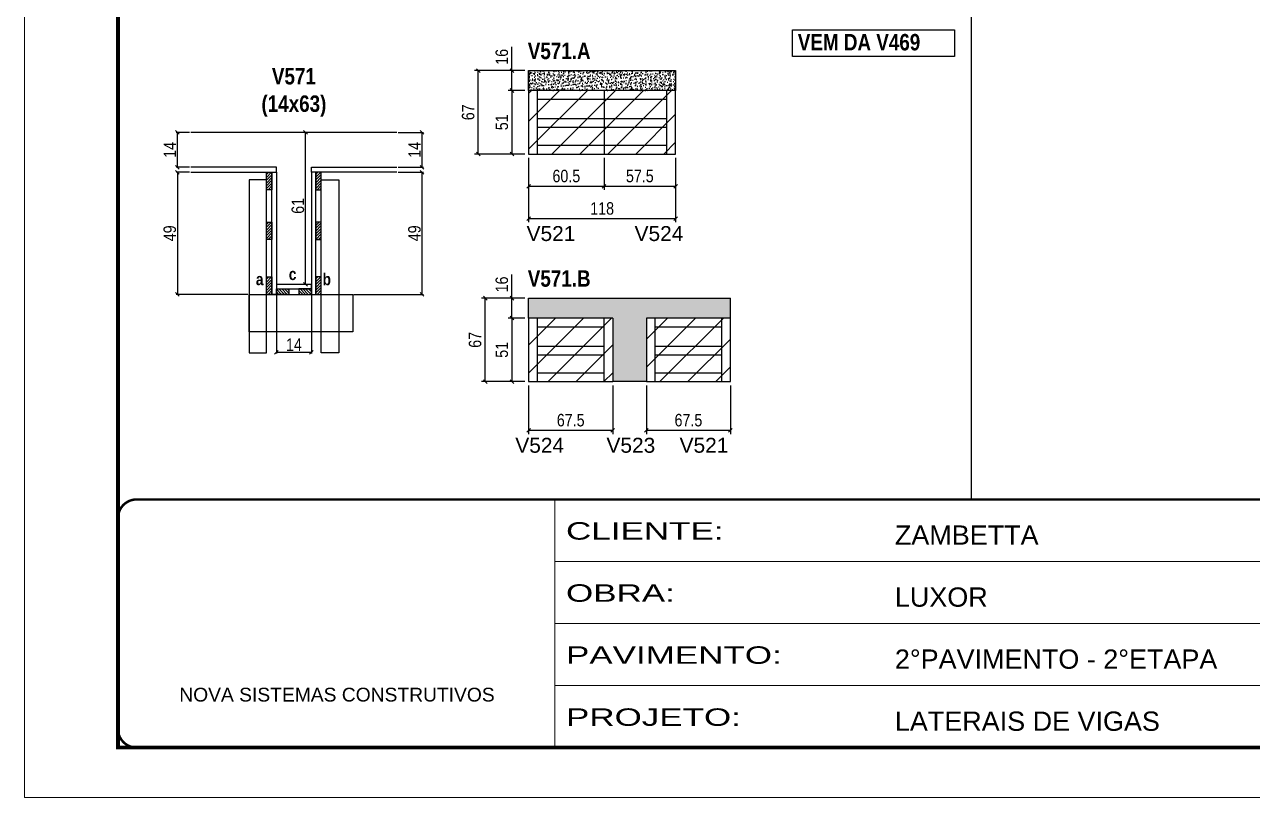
# Model space of a CAD drawing. Extents: x 3309 to 9563, y -2522 to 14608.
# Drawn here: x 3309 to 4295, y 8964 to 9584 of the extents above; entities that cross this region are included whole.
import ezdxf

# ---------------------------------------------------------------- set-up
doc = ezdxf.new("R2010")
doc.units = 0
doc.linetypes.add('CONTINUO', pattern=[0])
doc.linetypes.add('DASHED', pattern=[0.75, 0.5, -0.25])
for name, color, linetype in [('5', 5, 'Continuous'), ('COTA', 241, 'Continuous'), ('detalhes', 4, 'Continuous'), ('NOMENCLATURA', 7, 'Continuous'), ('Painéis', 200, 'Continuous'), ('SARR_2.2x7', 40, 'Continuous'), ('SARR_3.5x7', 81, 'Continuous')]:
    doc.layers.add(name, color=color, linetype=linetype)
for name, color, linetype, lineweight in [('CONCRETO', 251, 'Continuous', 25), ('Folhas', 255, 'Continuous', 9), ('Hachura', 251, 'Continuous', 9), ('SARRAFO DE PRESSAO', 251, 'DASHED', 9)]:
    doc.layers.add(name, color=color, linetype=linetype, lineweight=lineweight)
doc.styles.add('ARIAL', font='arial.ttf')
doc.styles.add('COTA TECNICA', font='techl___.ttf', dxfattribs={"height": 10})
doc.styles.add('COTA TECNICA 2X', font='techl___.ttf', dxfattribs={"height": 10})
doc.styles.get("Standard").update_dxf_attribs({"font": 'arial.ttf'})
doc.styles.add('TECNICA', font='techb___.ttf', dxfattribs={"height": 10})
doc.styles.add('Tecnologia', font='')
doc.styles.get('Tecnologia').set_extended_font_data('Forgotten Futurist')
doc.dimstyles.new('PAINEL', dxfattribs={"dimtxt": 10, "dimasz": 3, "dimexe": 3, "dimexo": 3, "dimgap": 3, "dimtad": 1, "dimdec": 1, "dimzin": 12, "dimdsep": 46, "dimtxsty": 'COTA TECNICA', "dimblk1": 'OBLIQUE', "dimblk2": 'OBLIQUE', "dimsah": 1, "dimcen": 0.9, "dimclrd": 4, "dimclre": 4, "dimclrt": 240, "dimadec": 1, "dimazin": 3, "dimtfac": 1, "dimtdec": 1, "dimtmove": 0, "dimatfit": 3, "dimfxl": 1, "dimtolj": 1, "dimtzin": 12, "dimarcsym": 0})
doc.dimstyles.new('SECAO', dxfattribs={"dimscale": 0.333333, "dimtxt": 5, "dimasz": 9, "dimexe": 3, "dimexo": 3, "dimgap": 3, "dimtad": 1, "dimdec": 1, "dimlfac": 0.5, "dimzin": 12, "dimdsep": 46, "dimtxsty": 'COTA TECNICA 2X', "dimblk1": 'OBLIQUE', "dimblk2": 'OBLIQUE', "dimsah": 1, "dimcen": 0.9, "dimclrd": 4, "dimclre": 4, "dimclrt": 240, "dimadec": 1, "dimazin": 3, "dimtfac": 1, "dimtdec": 1, "dimtmove": 0, "dimatfit": 3, "dimfxl": 1, "dimtolj": 1, "dimtzin": 12, "dimarcsym": 0})
pattern_1 = [(45, (-120008.5796, -23810.1001), (-1.122532015, 1.122532015), [])]

# ---------------------------------------------------------------- blocks, each defined once
blk = doc.blocks.new('9999999999')
at = {"color": 30, "linetype": 'CONTINUO'}
for p, q in [((98564.56, 34230.21), (98564.56, 34429.45)), ((98564.56, 34379.64), (99583.98, 34379.64)), ((98564.56, 34329.83), (99487.98, 34329.83)), ((98564.56, 34280.02), (99487.98, 34280.02))]:
    blk.add_line(p, q, dxfattribs=at)
at = {"color": 30, "linetype": 'CONTINUO', "const_width": 2}
blk.add_lwpolyline([(99583.98, 34230.21), (99583.98, 34414.45, 0.414214), (99568.98, 34429.45), (98228.98, 34429.45, 0.414214), (98213.98, 34414.45), (98213.98, 34245.21, 0.414214), (98228.98, 34230.21), (99583.98, 34230.21)], format="xyb", dxfattribs=at)
at = {"layer": 'Folhas'}
blk.add_lwpolyline([(98138.98, 34190.21), (99623.98, 34190.21), (99623.98, 35240.21), (98138.98, 35240.21)], close=True, dxfattribs=at)
at = {"layer": 'Folhas', "color": 30, "const_width": 3}
blk.add_lwpolyline([(98213.98, 34230.21), (99583.98, 34230.21), (99583.98, 35200.21), (98213.98, 35200.21)], close=True, dxfattribs=at)
at = {"color": 7, "linetype": 'Continuous', "ltscale": 5, "style": 'ARIAL'}
for s, height, p in [('ZAMBETTA', 15.483, (98837.68, 34393.13)), ('LUXOR', 15.483, (98837.68, 34343.32)), ('2°PAVIMENTO - 2°ETAPA', 15.4829, (98837.68, 34293.51)), ('NOVA SISTEMAS CONSTRUTIVOS', 11.0592, (98263.19, 34267.21)), ('LATERAIS DE VIGAS', 15.4829, (98837.68, 34243.7))]:
    blk.add_text(s, height=height, dxfattribs=at).set_placement(p)
at = {"layer": 'Folhas', "color": 7, "style": 'Tecnologia', "width": 1.5}
for s, p in [('CLIENTE:', (98573.65, 34397.17)), ('OBRA:', (98573.65, 34347.31)), ('PAVIMENTO:', (98573.65, 34297.5)), ('PROJETO:', (98573.65, 34247.69))]:
    blk.add_text(s, height=14, dxfattribs=at).set_placement(p)
blk = doc.blocks.new('_Oblique')
at = {"color": 0, "linetype": 'ByBlock', "lineweight": -2}
blk.add_line((-0.5, -0.5), (0.5, 0.5), dxfattribs=at)
blk = doc.blocks.new('*D465')
at = {"layer": 'COTA', "color": 4, "lineweight": -2, "transparency": 16777216}
for p, q in [((3441.89, 9465.44), (3431.1, 9465.44)), ((3432.1, 9465.44), (3432.1, 9367.44)), ((3488.59, 9367.44), (3431.1, 9367.44))]:
    blk.add_line(p, q, dxfattribs=at)
at = {"layer": 'Defpoints', "color": 0, "transparency": 16777216}
for p in [(3442.89, 9465.44), (3432.1, 9367.44), (3489.59, 9367.44, 0)]:
    blk.add_point(p, dxfattribs=at)
at = {"layer": 'COTA', "color": 4, "lineweight": -2, "transparency": 16777216, "xscale": 3, "yscale": 3, "zscale": 3}
for p, rotation in [((3432.1, 9465.44), 90), ((3432.1, 9367.44), 270)]:
    blk.add_blockref('_Oblique', p, dxfattribs=dict(at, rotation=rotation))
at = {"layer": 'COTA', "color": 240, "transparency": 16777216, "insert": (3426, 9416.44), "char_height": 10, "attachment_point": 5, "rotation": 90, "style": 'COTA TECNICA 2X'}
blk.add_mtext('\\A1;49', dxfattribs=at)
blk = doc.blocks.new('*D466')
at = {"layer": 'COTA', "color": 4, "lineweight": -2, "transparency": 16777216}
for p, q in [((3538.59, 9497.44), (3533.92, 9497.44)), ((3534.92, 9375.44), (3534.92, 9497.44)), ((3538.59, 9375.44), (3533.92, 9375.44))]:
    blk.add_line(p, q, dxfattribs=at)
at = {"layer": 'Defpoints', "color": 0, "transparency": 16777216}
for p in [(3534.92, 9497.44), (3539.59, 9497.44), (3539.59, 9375.44)]:
    blk.add_point(p, dxfattribs=at)
at = {"layer": 'COTA', "color": 4, "lineweight": -2, "transparency": 16777216, "xscale": 3, "yscale": 3, "zscale": 3}
for p, rotation in [((3534.92, 9497.44), 90), ((3534.92, 9375.44), 270)]:
    blk.add_blockref('_Oblique', p, dxfattribs=dict(at, rotation=rotation))
at = {"layer": 'COTA', "color": 240, "transparency": 16777216, "insert": (3528.81, 9438.44), "char_height": 10, "attachment_point": 5, "rotation": 90, "style": 'COTA TECNICA 2X'}
blk.add_mtext('\\A1;61', dxfattribs=at)
blk = doc.blocks.new('*D485')
at = {"layer": 'COTA', "color": 4, "lineweight": -2, "transparency": 16777216}
for p, q in [((3441.89, 9497.44), (3431.1, 9497.44)), ((3432.1, 9469.44), (3432.1, 9497.44)), ((3441.89, 9469.44), (3431.1, 9469.44))]:
    blk.add_line(p, q, dxfattribs=at)
at = {"layer": 'Defpoints', "color": 0, "transparency": 16777216}
for p in [(3432.1, 9497.44), (3442.89, 9497.44), (3442.89, 9469.44)]:
    blk.add_point(p, dxfattribs=at)
at = {"layer": 'COTA', "color": 4, "lineweight": -2, "transparency": 16777216, "xscale": 3, "yscale": 3, "zscale": 3}
for p, rotation in [((3432.1, 9497.44), 90), ((3432.1, 9469.44), 270)]:
    blk.add_blockref('_Oblique', p, dxfattribs=dict(at, rotation=rotation))
at = {"layer": 'COTA', "color": 240, "transparency": 16777216, "insert": (3426.03, 9483.44), "char_height": 10, "attachment_point": 5, "rotation": 90, "style": 'COTA TECNICA 2X'}
blk.add_mtext('\\A1;14', dxfattribs=at)
blk = doc.blocks.new('*D486')
at = {"layer": 'COTA', "color": 4, "lineweight": -2, "transparency": 16777216}
for p, q in [((3511.59, 9366.44), (3511.59, 9319.99)), ((3539.59, 9366.44), (3539.59, 9319.99)), ((3511.59, 9320.99), (3539.59, 9320.99))]:
    blk.add_line(p, q, dxfattribs=at)
at = {"layer": 'Defpoints', "color": 0, "transparency": 16777216}
for p in [(3511.59, 9367.44), (3539.59, 9367.44), (3539.59, 9320.99)]:
    blk.add_point(p, dxfattribs=at)
at = {"layer": 'COTA', "color": 4, "lineweight": -2, "transparency": 16777216, "xscale": 3, "yscale": 3, "zscale": 3, "rotation": 180}
blk.add_blockref('_Oblique', (3511.59, 9320.99), dxfattribs=at)
at = {"layer": 'COTA', "color": 4, "lineweight": -2, "transparency": 16777216, "xscale": 3, "yscale": 3, "zscale": 3}
blk.add_blockref('_Oblique', (3539.59, 9320.99), dxfattribs=at)
at = {"layer": 'COTA', "color": 240, "transparency": 16777216, "insert": (3525.59, 9327.06), "char_height": 10, "attachment_point": 5, "style": 'COTA TECNICA 2X'}
blk.add_mtext('\\A1;14', dxfattribs=at)
blk = doc.blocks.new('*D487')
at = {"layer": 'COTA', "color": 4, "lineweight": -2, "transparency": 16777216}
for p, q in [((3609.29, 9465.44), (3629.52, 9465.44)), ((3628.52, 9367.44), (3628.52, 9465.44)), ((3573.78, 9367.44), (3629.52, 9367.44))]:
    blk.add_line(p, q, dxfattribs=at)
at = {"layer": 'Defpoints', "color": 0, "transparency": 16777216}
for p in [(3608.29, 9465.44), (3628.52, 9465.44), (3572.78, 9367.44)]:
    blk.add_point(p, dxfattribs=at)
at = {"layer": 'COTA', "color": 4, "lineweight": -2, "transparency": 16777216, "xscale": 3, "yscale": 3, "zscale": 3}
for p, rotation in [((3628.52, 9465.44), 90), ((3628.52, 9367.44), 270)]:
    blk.add_blockref('_Oblique', p, dxfattribs=dict(at, rotation=rotation))
at = {"layer": 'COTA', "color": 240, "transparency": 16777216, "insert": (3622.42, 9416.44), "char_height": 10, "attachment_point": 5, "rotation": 90, "style": 'COTA TECNICA 2X'}
blk.add_mtext('\\A1;49', dxfattribs=at)
blk = doc.blocks.new('*D488')
at = {"layer": 'COTA', "color": 4, "lineweight": -2, "transparency": 16777216}
for p, q in [((3609.29, 9497.44), (3629.52, 9497.44)), ((3628.52, 9469.44), (3628.52, 9497.44)), ((3609.29, 9469.44), (3629.52, 9469.44))]:
    blk.add_line(p, q, dxfattribs=at)
at = {"layer": 'Defpoints', "color": 0, "transparency": 16777216}
for p in [(3608.29, 9497.44), (3628.52, 9497.44), (3608.29, 9469.44)]:
    blk.add_point(p, dxfattribs=at)
at = {"layer": 'COTA', "color": 4, "lineweight": -2, "transparency": 16777216, "xscale": 3, "yscale": 3, "zscale": 3}
for p, rotation in [((3628.52, 9497.44), 90), ((3628.52, 9469.44), 270)]:
    blk.add_blockref('_Oblique', p, dxfattribs=dict(at, rotation=rotation))
at = {"layer": 'COTA', "color": 240, "transparency": 16777216, "insert": (3622.45, 9483.44), "char_height": 10, "attachment_point": 5, "rotation": 90, "style": 'COTA TECNICA 2X'}
blk.add_mtext('\\A1;14', dxfattribs=at)
blk = doc.blocks.new('*D489')
at = {"layer": 'COTA', "color": 4, "lineweight": -2, "transparency": 16777216}
for p, q in [((3714.06, 9294.38), (3714.06, 9255.28)), ((3781.56, 9294.38), (3781.56, 9255.28)), ((3714.06, 9258.28), (3781.56, 9258.28))]:
    blk.add_line(p, q, dxfattribs=at)
at = {"layer": 'Defpoints', "color": 0, "transparency": 16777216}
for p in [(3714.06, 9297.38), (3781.56, 9297.38), (3781.56, 9258.28)]:
    blk.add_point(p, dxfattribs=at)
at = {"layer": 'COTA', "color": 4, "lineweight": -2, "transparency": 16777216, "xscale": 3, "yscale": 3, "zscale": 3, "rotation": 180}
blk.add_blockref('_Oblique', (3714.06, 9258.28), dxfattribs=at)
at = {"layer": 'COTA', "color": 4, "lineweight": -2, "transparency": 16777216, "xscale": 3, "yscale": 3, "zscale": 3}
blk.add_blockref('_Oblique', (3781.56, 9258.28), dxfattribs=at)
at = {"layer": 'COTA', "color": 240, "transparency": 16777216, "insert": (3747.81, 9266.39), "char_height": 10, "attachment_point": 5, "style": 'COTA TECNICA'}
blk.add_mtext('\\A1;67.5', dxfattribs=at)
blk = doc.blocks.new('*D490')
at = {"layer": 'COTA', "color": 4, "lineweight": -2, "transparency": 16777216}
for p, q in [((3808.56, 9294.38), (3808.56, 9255.28)), ((3876.06, 9294.38), (3876.06, 9255.28)), ((3808.56, 9258.28), (3876.06, 9258.28))]:
    blk.add_line(p, q, dxfattribs=at)
at = {"layer": 'Defpoints', "color": 0, "transparency": 16777216}
for p in [(3808.56, 9297.38), (3876.06, 9297.38), (3876.06, 9258.28)]:
    blk.add_point(p, dxfattribs=at)
at = {"layer": 'COTA', "color": 4, "lineweight": -2, "transparency": 16777216, "xscale": 3, "yscale": 3, "zscale": 3, "rotation": 180}
blk.add_blockref('_Oblique', (3808.56, 9258.28), dxfattribs=at)
at = {"layer": 'COTA', "color": 4, "lineweight": -2, "transparency": 16777216, "xscale": 3, "yscale": 3, "zscale": 3}
blk.add_blockref('_Oblique', (3876.06, 9258.28), dxfattribs=at)
at = {"layer": 'COTA', "color": 240, "transparency": 16777216, "insert": (3842.31, 9266.39), "char_height": 10, "attachment_point": 5, "style": 'COTA TECNICA'}
blk.add_mtext('\\A1;67.5', dxfattribs=at)
blk = doc.blocks.new('*D491')
at = {"layer": 'COTA', "color": 4, "lineweight": -2, "transparency": 16777216}
for p, q in [((3711.06, 9348.38), (3697.65, 9348.38)), ((3700.65, 9348.38), (3700.65, 9297.38)), ((3711.06, 9297.38), (3697.65, 9297.38))]:
    blk.add_line(p, q, dxfattribs=at)
at = {"layer": 'Defpoints', "color": 0, "transparency": 16777216}
for p in [(3714.06, 9348.38), (3700.65, 9297.38), (3714.06, 9297.38)]:
    blk.add_point(p, dxfattribs=at)
at = {"layer": 'COTA', "color": 4, "lineweight": -2, "transparency": 16777216, "xscale": 3, "yscale": 3, "zscale": 3}
for p, rotation in [((3700.65, 9348.38), 90), ((3700.65, 9297.38), 270)]:
    blk.add_blockref('_Oblique', p, dxfattribs=dict(at, rotation=rotation))
at = {"layer": 'COTA', "color": 240, "transparency": 16777216, "insert": (3692.54, 9322.88), "char_height": 10, "attachment_point": 5, "rotation": 90, "style": 'COTA TECNICA'}
blk.add_mtext('\\A1;51', dxfattribs=at)
blk = doc.blocks.new('*D492')
at = {"layer": 'COTA', "color": 4, "lineweight": -2, "transparency": 16777216}
for p, q in [((3700.65, 9364.38), (3700.65, 9383.39)), ((3711.06, 9364.38), (3697.65, 9364.38)), ((3700.65, 9348.38), (3700.65, 9364.38)), ((3711.06, 9348.38), (3697.65, 9348.38))]:
    blk.add_line(p, q, dxfattribs=at)
at = {"layer": 'Defpoints', "color": 0, "transparency": 16777216}
for p in [(3700.65, 9364.38), (3714.06, 9364.38), (3714.06, 9348.38)]:
    blk.add_point(p, dxfattribs=at)
at = {"layer": 'COTA', "color": 4, "lineweight": -2, "transparency": 16777216, "xscale": 3, "yscale": 3, "zscale": 3}
for p, rotation in [((3700.65, 9364.38), 90), ((3700.65, 9348.38), 270)]:
    blk.add_blockref('_Oblique', p, dxfattribs=dict(at, rotation=rotation))
at = {"layer": 'COTA', "color": 240, "transparency": 16777216, "insert": (3692.54, 9375.39), "char_height": 10, "attachment_point": 5, "rotation": 90, "style": 'COTA TECNICA'}
blk.add_mtext('\\A1;16', dxfattribs=at)
blk = doc.blocks.new('*D493')
at = {"layer": 'COTA', "color": 4, "lineweight": -2, "transparency": 16777216}
for p, q in [((3711.06, 9364.38), (3676.18, 9364.38)), ((3679.18, 9297.38), (3679.18, 9364.38)), ((3711.06, 9297.38), (3676.18, 9297.38))]:
    blk.add_line(p, q, dxfattribs=at)
at = {"layer": 'Defpoints', "color": 0, "transparency": 16777216}
for p in [(3679.18, 9364.38), (3714.06, 9364.38), (3714.06, 9297.38)]:
    blk.add_point(p, dxfattribs=at)
at = {"layer": 'COTA', "color": 4, "lineweight": -2, "transparency": 16777216, "xscale": 3, "yscale": 3, "zscale": 3}
for p, rotation in [((3679.18, 9364.38), 90), ((3679.18, 9297.38), 270)]:
    blk.add_blockref('_Oblique', p, dxfattribs=dict(at, rotation=rotation))
at = {"layer": 'COTA', "color": 240, "transparency": 16777216, "insert": (3671.08, 9330.88), "char_height": 10, "attachment_point": 5, "rotation": 90, "style": 'COTA TECNICA'}
blk.add_mtext('\\A1;67', dxfattribs=at)
blk = doc.blocks.new('*D494')
at = {"layer": 'COTA', "color": 4, "lineweight": -2, "transparency": 16777216}
for p, q in [((3714.06, 9477.08), (3714.06, 9425.26)), ((3832.06, 9477.08), (3832.06, 9425.26)), ((3714.06, 9428.26), (3832.06, 9428.26))]:
    blk.add_line(p, q, dxfattribs=at)
at = {"layer": 'Defpoints', "color": 0, "transparency": 16777216}
for p in [(3714.06, 9480.08), (3832.06, 9480.08), (3832.06, 9428.26)]:
    blk.add_point(p, dxfattribs=at)
at = {"layer": 'COTA', "color": 4, "lineweight": -2, "transparency": 16777216, "xscale": 3, "yscale": 3, "zscale": 3, "rotation": 180}
blk.add_blockref('_Oblique', (3714.06, 9428.26), dxfattribs=at)
at = {"layer": 'COTA', "color": 4, "lineweight": -2, "transparency": 16777216, "xscale": 3, "yscale": 3, "zscale": 3}
blk.add_blockref('_Oblique', (3832.06, 9428.26), dxfattribs=at)
at = {"layer": 'COTA', "color": 240, "transparency": 16777216, "insert": (3773.06, 9436.35), "char_height": 10, "attachment_point": 5, "style": 'COTA TECNICA'}
blk.add_mtext('\\A1;118', dxfattribs=at)
blk = doc.blocks.new('*D495')
at = {"layer": 'COTA', "color": 4, "lineweight": -2, "transparency": 16777216}
for p, q in [((3714.06, 9477.08), (3714.06, 9451.25)), ((3774.56, 9477.08), (3774.56, 9451.25)), ((3714.06, 9454.25), (3774.56, 9454.25))]:
    blk.add_line(p, q, dxfattribs=at)
at = {"layer": 'Defpoints', "color": 0, "transparency": 16777216}
for p in [(3714.06, 9480.08), (3774.56, 9480.08), (3774.56, 9454.25)]:
    blk.add_point(p, dxfattribs=at)
at = {"layer": 'COTA', "color": 4, "lineweight": -2, "transparency": 16777216, "xscale": 3, "yscale": 3, "zscale": 3, "rotation": 180}
blk.add_blockref('_Oblique', (3714.06, 9454.25), dxfattribs=at)
at = {"layer": 'COTA', "color": 4, "lineweight": -2, "transparency": 16777216, "xscale": 3, "yscale": 3, "zscale": 3}
blk.add_blockref('_Oblique', (3774.56, 9454.25), dxfattribs=at)
at = {"layer": 'COTA', "color": 240, "transparency": 16777216, "insert": (3744.31, 9462.36), "char_height": 10, "attachment_point": 5, "style": 'COTA TECNICA'}
blk.add_mtext('\\A1;60.5', dxfattribs=at)
blk = doc.blocks.new('*D496')
at = {"layer": 'COTA', "color": 4, "lineweight": -2, "transparency": 16777216}
for p, q in [((3774.56, 9477.08), (3774.56, 9451.25)), ((3832.06, 9477.08), (3832.06, 9451.25)), ((3774.56, 9454.25), (3832.06, 9454.25))]:
    blk.add_line(p, q, dxfattribs=at)
at = {"layer": 'Defpoints', "color": 0, "transparency": 16777216}
for p in [(3774.56, 9480.08), (3832.06, 9480.08), (3832.06, 9454.25)]:
    blk.add_point(p, dxfattribs=at)
at = {"layer": 'COTA', "color": 4, "lineweight": -2, "transparency": 16777216, "xscale": 3, "yscale": 3, "zscale": 3, "rotation": 180}
blk.add_blockref('_Oblique', (3774.56, 9454.25), dxfattribs=at)
at = {"layer": 'COTA', "color": 4, "lineweight": -2, "transparency": 16777216, "xscale": 3, "yscale": 3, "zscale": 3}
blk.add_blockref('_Oblique', (3832.06, 9454.25), dxfattribs=at)
at = {"layer": 'COTA', "color": 240, "transparency": 16777216, "insert": (3803.31, 9462.36), "char_height": 10, "attachment_point": 5, "style": 'COTA TECNICA'}
blk.add_mtext('\\A1;57.5', dxfattribs=at)
blk = doc.blocks.new('*D497')
at = {"layer": 'COTA', "color": 4, "lineweight": -2, "transparency": 16777216}
for p, q in [((3711.06, 9531.08), (3697.65, 9531.08)), ((3700.65, 9531.08), (3700.65, 9480.08)), ((3711.06, 9480.08), (3697.65, 9480.08))]:
    blk.add_line(p, q, dxfattribs=at)
at = {"layer": 'Defpoints', "color": 0, "transparency": 16777216}
for p in [(3714.06, 9531.08), (3700.65, 9480.08), (3714.06, 9480.08)]:
    blk.add_point(p, dxfattribs=at)
at = {"layer": 'COTA', "color": 4, "lineweight": -2, "transparency": 16777216, "xscale": 3, "yscale": 3, "zscale": 3}
for p, rotation in [((3700.65, 9531.08), 90), ((3700.65, 9480.08), 270)]:
    blk.add_blockref('_Oblique', p, dxfattribs=dict(at, rotation=rotation))
at = {"layer": 'COTA', "color": 240, "transparency": 16777216, "insert": (3692.54, 9505.58), "char_height": 10, "attachment_point": 5, "rotation": 90, "style": 'COTA TECNICA'}
blk.add_mtext('\\A1;51', dxfattribs=at)
blk = doc.blocks.new('*D498')
at = {"layer": 'COTA', "color": 4, "lineweight": -2, "transparency": 16777216}
for p, q in [((3700.65, 9547.08), (3700.65, 9566.1)), ((3711.06, 9547.08), (3697.65, 9547.08)), ((3700.65, 9531.08), (3700.65, 9547.08)), ((3711.06, 9531.08), (3697.65, 9531.08))]:
    blk.add_line(p, q, dxfattribs=at)
at = {"layer": 'Defpoints', "color": 0, "transparency": 16777216}
for p in [(3700.65, 9547.08), (3714.06, 9547.08), (3714.06, 9531.08)]:
    blk.add_point(p, dxfattribs=at)
at = {"layer": 'COTA', "color": 4, "lineweight": -2, "transparency": 16777216, "xscale": 3, "yscale": 3, "zscale": 3}
for p, rotation in [((3700.65, 9547.08), 90), ((3700.65, 9531.08), 270)]:
    blk.add_blockref('_Oblique', p, dxfattribs=dict(at, rotation=rotation))
at = {"layer": 'COTA', "color": 240, "transparency": 16777216, "insert": (3692.54, 9558.09), "char_height": 10, "attachment_point": 5, "rotation": 90, "style": 'COTA TECNICA'}
blk.add_mtext('\\A1;16', dxfattribs=at)
blk = doc.blocks.new('*D499')
at = {"layer": 'COTA', "color": 4, "lineweight": -2, "transparency": 16777216}
for p, q in [((3711.06, 9547.08), (3670.63, 9547.08)), ((3673.63, 9480.08), (3673.63, 9547.08)), ((3711.06, 9480.08), (3670.63, 9480.08))]:
    blk.add_line(p, q, dxfattribs=at)
at = {"layer": 'Defpoints', "color": 0, "transparency": 16777216}
for p in [(3673.63, 9547.08), (3714.06, 9547.08), (3714.06, 9480.08)]:
    blk.add_point(p, dxfattribs=at)
at = {"layer": 'COTA', "color": 4, "lineweight": -2, "transparency": 16777216, "xscale": 3, "yscale": 3, "zscale": 3}
for p, rotation in [((3673.63, 9547.08), 90), ((3673.63, 9480.08), 270)]:
    blk.add_blockref('_Oblique', p, dxfattribs=dict(at, rotation=rotation))
at = {"layer": 'COTA', "color": 240, "transparency": 16777216, "insert": (3665.52, 9513.58), "char_height": 10, "attachment_point": 5, "rotation": 90, "style": 'COTA TECNICA'}
blk.add_mtext('\\A1;67', dxfattribs=at)

msp = doc.modelspace()

# ---------------------------------------------------------------- hatches: boundary and pattern name
at = {"layer": 'COTA'}
h = msp.add_hatch(dxfattribs=at)
h.set_pattern_fill('AR-CONC', color=256, scale=0.03)
h.set_pattern_definition([(50, (-3183.5, -966.6477), (5.46554, -0.4781726), [0.5715, -6.2865]), (355, (-3183.5, -966.648), (-1.0573026, 5.7317054), [0.4572, -5.0292175]), (100.451445, (-3183.0445, -966.6876), (4.4082374, 5.2535326), [0.4857003, -5.3427073]), (46.1842, (-3183.5, -965.124), (8.1323712, -1.26127), [0.85725, -9.42975]), (96.63556, (-3182.822, -965.229), (7.122124, 7.4227837), [0.7285507, -8.014068]), (351.18415, (-3183.5, -965.124), (7.122124, 7.422784), [0.685799, -7.543792]), (21, (-3182.738, -965.5047), (4.5484317, -3.067956), [0.5715, -6.2865]), (326, (-3182.738, -965.505), (1.8540609, 5.525639), [0.4572, -5.0292]), (71.451445, (-3182.359, -965.7604), (6.4024926, 2.457683), [0.4857003, -5.3426981]), (37.5, (-3183.5, -966.6477), (0.0926581, 2.53665117), [0, -4.96824, 0, -5.1054, 0, -5.04825]), (7.5, (-3183.5, -966.6477), (2.0045899, 3.00541724), [0, -2.91084, 0, -4.85394, 0, -1.92405]), (327.5, (-3185.1993, -966.6477), (4.06771786, -0.17186232), [0, -1.905, 0, -5.9436, 0, -7.8867]), (317.5, (-3185.9613, -966.6477), (4.4438754, 0.7627947), [0, -2.4765, 0, -3.94716, 0, -5.6007])])
h.paths.add_polyline_path([(3832.06, 9531.08), (3832.06, 9547.08), (3714.06, 9547.08), (3714.06, 9531.08)])
h = msp.add_hatch(dxfattribs=at)
h.set_pattern_fill('AR-CONC', color=256, scale=0.03)
h.set_pattern_definition([(50, (-4764.5, -392.8473), (5.46554, -0.4781726), [0.5715, -6.2865]), (355, (-4764.5, -392.8473), (-1.0573026, 5.7317054), [0.4572, -5.0292175]), (100.451445, (-4764.0445, -392.887), (4.4082374, 5.2535326), [0.4857003, -5.3427073]), (46.1842, (-4764.5, -391.323), (8.1323712, -1.26127), [0.85725, -9.42975]), (96.63556, (-4763.822, -391.4284), (7.122124, 7.4227837), [0.7285507, -8.014068]), (351.18415, (-4764.5, -391.323), (7.122124, 7.422784), [0.685799, -7.543792]), (21, (-4763.738, -391.7043), (4.5484317, -3.067956), [0.5715, -6.2865]), (326, (-4763.738, -391.7043), (1.8540609, 5.525639), [0.4572, -5.0292]), (71.451445, (-4763.359, -391.96), (6.4024926, 2.457683), [0.4857003, -5.3426981]), (37.5, (-4764.5, -392.8473), (0.0926581, 2.53665117), [0, -4.96824, 0, -5.1054, 0, -5.04825]), (7.5, (-4764.5, -392.8473), (2.0045899, 3.00541724), [0, -2.91084, 0, -4.85394, 0, -1.92405]), (327.5, (-4766.1993, -392.8473), (4.06771786, -0.17186232), [0, -1.905, 0, -5.9436, 0, -7.8867]), (317.5, (-4766.9613, -392.8473), (4.4438754, 0.7627947), [0, -2.4765, 0, -3.94716, 0, -5.6007])])
h.paths.add_polyline_path([(3781.56, 9297.38), (3808.56, 9297.38), (3808.56, 9348.38), (3876.06, 9348.38), (3876.06, 9364.38), (3714.06, 9364.38), (3714.06, 9348.38), (3781.56, 9348.38)])
at = {"layer": 'Hachura', "linetype": 'ByBlock'}
h = msp.add_hatch(dxfattribs=at)
h.set_pattern_fill('ANSI31', color=256, scale=5)
h.paths.add_polyline_path([(3774.56, 9531.08), (3714.06, 9531.08), (3714.06, 9480.08), (3774.56, 9480.08)])
h.paths.add_polyline_path([(3832.06, 9531.08), (3774.56, 9531.08), (3774.56, 9480.08), (3832.06, 9480.08)])
h.paths.add_polyline_path([(3876.06, 9348.38), (3808.56, 9348.38), (3808.56, 9297.38), (3876.06, 9297.38)])
h.paths.add_polyline_path([(3781.56, 9348.38), (3714.06, 9348.38), (3714.06, 9297.38), (3781.56, 9297.38)])
at = {"layer": 'SARR_2.2x7'}
h = msp.add_hatch(dxfattribs=at)
h.set_pattern_fill('ANSI31', color=256, scale=0.5)
h.set_pattern_definition([(45, (-120008.5796, -23770.1001), (-1.122532015, 1.122532015), [])])
h.paths.add_polyline_path([(3503.59, 9451.44), (3507.99, 9451.44), (3507.99, 9465.44), (3503.59, 9465.44)])
h = msp.add_hatch(dxfattribs=at)
h.set_pattern_fill('ANSI31', color=256, scale=0.5)
h.set_pattern_definition([(45, (-120018.5796, -23770.1001), (-1.122532015, 1.122532015), [])])
h.paths.add_polyline_path([(3547.59, 9451.44), (3543.19, 9451.44), (3543.19, 9465.44), (3547.59, 9465.44)])
h = msp.add_hatch(dxfattribs=at)
h.set_pattern_fill('ANSI31', color=256, scale=0.5)
h.set_pattern_definition(pattern_1)
h.paths.add_polyline_path([(3503.59, 9411.44), (3507.99, 9411.44), (3507.99, 9425.44), (3503.59, 9425.44)])
h = msp.add_hatch(dxfattribs=at)
h.set_pattern_fill('ANSI31', color=256, scale=0.5)
h.set_pattern_definition(pattern_1)
h.paths.add_polyline_path([(3547.59, 9411.44), (3543.19, 9411.44), (3543.19, 9425.44), (3547.59, 9425.44)])
h = msp.add_hatch(dxfattribs=at)
h.set_pattern_fill('ANSI31', color=256, scale=0.5)
h.set_pattern_definition([(45, (-120008.5796, -23854.1001), (-1.122532015, 1.122532015), [])])
h.paths.add_polyline_path([(3503.59, 9367.44), (3507.99, 9367.44), (3507.99, 9381.44), (3503.59, 9381.44)])
h = msp.add_hatch(dxfattribs=at)
h.set_pattern_fill('ANSI31', color=256, scale=0.5)
h.set_pattern_definition([(45, (-120018.5796, -23854.1001), (-1.122532015, 1.122532015), [])])
h.paths.add_polyline_path([(3547.59, 9367.44), (3543.19, 9367.44), (3543.19, 9381.44), (3547.59, 9381.44)])
h = msp.add_hatch(dxfattribs=at)
h.set_pattern_fill('ANSI31', color=256, scale=0.5, angle=90)
h.set_pattern_definition([(135, (36747.1287, -114144.7312), (-1.122532015, -1.122532015), [])])
h.paths.add_polyline_path([(3521.59, 9367.44), (3521.59, 9371.84), (3511.59, 9371.84), (3511.59, 9367.44)])
h = msp.add_hatch(dxfattribs=at)
h.set_pattern_fill('ANSI31', color=256, scale=0.5, angle=90)
h.set_pattern_definition([(135, (36737.1287, -114144.7312), (-1.122532015, -1.122532015), [])])
h.paths.add_polyline_path([(3529.59, 9371.84), (3529.59, 9367.44), (3539.59, 9367.44), (3539.59, 9371.84)])

# ---------------------------------------------------------------- linework, layer by layer
at = {"layer": 'CONCRETO', "linetype": 'Continuous'}
msp.add_line((3608.29, 9497.44), (3442.89, 9497.44), dxfattribs=at)
at = {"layer": 'COTA'}
for p, q in [((4069.37, 9973.56), (4069.37, 9202.8)), ((3714.06, 9531.08), (3714.06, 9547.08)), ((3714.06, 9547.08), (3832.06, 9547.08)), ((3832.06, 9547.08), (3832.06, 9531.08)), ((3714.06, 9348.38), (3714.06, 9364.38)), ((3714.06, 9364.38), (3876.06, 9364.38)), ((3876.06, 9348.38), (3876.06, 9364.38)), ((3808.56, 9297.38), (3781.56, 9297.38))]:
    msp.add_line(p, q, dxfattribs=at)
at = {"layer": 'NOMENCLATURA'}
msp.add_lwpolyline([(3925.94, 9579.86), (4056.01, 9579.86), (4056.01, 9558.3), (3925.94, 9558.3)], close=True, dxfattribs=at)
at = {"layer": 'Painéis', "linetype": 'ByBlock'}
for p, q in [((3832.06, 9531.08), (3714.06, 9531.08)), ((3714.06, 9531.08), (3714.06, 9480.08)), ((3774.56, 9531.08), (3774.56, 9480.08)), ((3832.06, 9480.08), (3832.06, 9531.08)), ((3714.06, 9480.08), (3832.06, 9480.08)), ((3781.56, 9348.38), (3714.06, 9348.38)), ((3714.06, 9348.38), (3714.06, 9297.38)), ((3781.56, 9348.38), (3781.56, 9297.38)), ((3876.06, 9348.38), (3808.56, 9348.38)), ((3808.56, 9348.38), (3808.56, 9297.38)), ((3876.06, 9297.38), (3876.06, 9348.38)), ((3714.06, 9297.38), (3781.56, 9297.38)), ((3808.56, 9297.38), (3876.06, 9297.38))]:
    msp.add_line(p, q, dxfattribs=at)
at = {"layer": 'Painéis', "linetype": 'Continuous'}
for points in [[(3442.89, 9465.44), (3511.59, 9465.44), (3511.59, 9469.44), (3442.89, 9469.44)], [(3608.29, 9465.44), (3539.59, 9465.44), (3539.59, 9469.44), (3608.29, 9469.44)]]:
    msp.add_lwpolyline(points, dxfattribs=at)
for points in [[(3507.99, 9367.44), (3507.99, 9465.44), (3511.59, 9465.44), (3511.59, 9367.44)], [(3543.19, 9367.44), (3543.19, 9465.44), (3539.59, 9465.44), (3539.59, 9367.44)], [(3539.59, 9375.44), (3511.59, 9375.44), (3511.59, 9371.84), (3539.59, 9371.84)]]:
    msp.add_lwpolyline(points, close=True, dxfattribs=at)
at = {"layer": 'SARR_2.2x7', "linetype": 'Continuous'}
for p, q in [((3721.06, 9480.08), (3721.06, 9531.08)), ((3721.06, 9524.08), (3774.56, 9524.08)), ((3774.56, 9524.08), (3825.06, 9524.08)), ((3825.06, 9480.08), (3825.06, 9531.08)), ((3721.06, 9508.53), (3774.56, 9508.53)), ((3774.56, 9508.53), (3825.06, 9508.53)), ((3721.06, 9501.53), (3774.56, 9501.53)), ((3774.56, 9501.53), (3825.06, 9501.53)), ((3721.06, 9487.08), (3774.56, 9487.08)), ((3774.56, 9487.08), (3825.06, 9487.08)), ((3721.06, 9297.38), (3721.06, 9348.38)), ((3774.56, 9297.38), (3774.56, 9348.38)), ((3815.56, 9297.38), (3815.56, 9348.38)), ((3869.06, 9297.38), (3869.06, 9348.38)), ((3721.06, 9341.38), (3774.56, 9341.38)), ((3815.56, 9341.38), (3869.06, 9341.38)), ((3721.06, 9325.86), (3774.56, 9325.86)), ((3815.56, 9325.86), (3869.06, 9325.86)), ((3721.06, 9318.86), (3774.56, 9318.86)), ((3815.56, 9318.86), (3869.06, 9318.86)), ((3721.06, 9304.38), (3774.56, 9304.38)), ((3815.56, 9304.38), (3869.06, 9304.38))]:
    msp.add_line(p, q, dxfattribs=at)
at = {"layer": 'SARR_2.2x7'}
for points in [[(3507.99, 9465.44), (3507.99, 9451.44), (3503.59, 9451.44), (3503.59, 9465.44)], [(3543.19, 9465.44), (3543.19, 9451.44), (3547.59, 9451.44), (3547.59, 9465.44)], [(3507.99, 9425.44), (3507.99, 9411.44), (3503.59, 9411.44), (3503.59, 9425.44)], [(3543.19, 9425.44), (3543.19, 9411.44), (3547.59, 9411.44), (3547.59, 9425.44)], [(3507.99, 9381.44), (3507.99, 9367.44), (3503.59, 9367.44), (3503.59, 9381.44)], [(3543.19, 9381.44), (3543.19, 9367.44), (3547.59, 9367.44), (3547.59, 9381.44)], [(3511.59, 9371.84), (3521.59, 9371.84), (3521.59, 9367.44), (3511.59, 9367.44)], [(3539.59, 9371.84), (3529.59, 9371.84), (3529.59, 9367.44), (3539.59, 9367.44)]]:
    msp.add_lwpolyline(points, close=True, dxfattribs=at)
at = {"layer": 'SARR_3.5x7'}
for points in [[(3503.59, 9459.44), (3489.59, 9459.44), (3489.59, 9320.46), (3503.59, 9320.46)], [(3547.59, 9459.44), (3561.59, 9459.44), (3561.59, 9320.46), (3547.59, 9320.46)], [(3489.59, 9367.44), (3572.78, 9367.44), (3572.78, 9337.35), (3489.59, 9337.35)]]:
    msp.add_lwpolyline(points, close=True, dxfattribs=at)

# ---------------------------------------------------------------- block references
at = {"layer": 'SARRAFO DE PRESSAO', "color": 6, "linetype": 'ByBlock'}
msp.add_blockref('9999999999', (-94829.61, -25226.65), dxfattribs=at)

# ---------------------------------------------------------------- texts
at = {"layer": '5', "linetype": 'Continuous'}
for s, rotation, p in [('V521', 0.00004, (3712.4, 9410.25)), ('V524', 359.99996, (3799.09, 9410.25)), ('V524', 359.99996, (3703.35, 9240.27)), ('V523', 0.00004, (3776.53, 9240.27)), ('V521', 359.99996, (3835.24, 9240.27))]:
    msp.add_text(s, height=12, rotation=rotation, dxfattribs=at).set_placement(p)
at = {"layer": 'detalhes', "style": 'TECNICA'}
for s, p in [('c', (3521.51, 9378.91)), ('b', (3548.63, 9374.79)), ('a', (3495.07, 9374.8))]:
    msp.add_text(s, height=9.6, dxfattribs=at).set_placement(p)
at = {"layer": 'NOMENCLATURA', "style": 'TECNICA'}
for s, p in [('VEM DA V469', (3930.13, 9563.27)), ('V571.A', (3713.34, 9556.27)), ('V571.B', (3713.34, 9373.57))]:
    msp.add_text(s, height=13.2, dxfattribs=at).set_placement(p)
at = {"layer": 'NOMENCLATURA', "insert": (3525.59, 9549.13), "char_height": 13.2, "attachment_point": 2, "style": 'TECNICA'}
msp.add_mtext_dynamic_manual_height_columns('V571\\P(14x63)', width=300.2766, gutter_width=1, heights=[0], dxfattribs=at)

# ---------------------------------------------------------------- dimensions: what is measured, and where the dimension line sits
at = {"layer": 'COTA'}
for base, p1, p2, angle, dimstyle, picture, middle in [((3700.65, 9547.08), (3714.06, 9531.08), (3714.06, 9547.08), 90, 'PAINEL', '*D498', (3692.54, 9558.09)), ((3673.63, 9547.08), (3714.06, 9480.08), (3714.06, 9547.08), 90, 'PAINEL', '*D499', (3665.52, 9513.58)), ((3700.65, 9480.08), (3714.06, 9531.08), (3714.06, 9480.08), 90, 'PAINEL', '*D497', (3692.54, 9505.58)), ((3432.1, 9497.44), (3442.89, 9469.44), (3442.89, 9497.44), 90, 'SECAO', '*D485', (3426.03, 9483.44)), ((3628.52, 9497.44), (3608.29, 9469.44), (3608.29, 9497.44), 90, 'SECAO', '*D488', (3622.45, 9483.44)), ((3832.06, 9428.26), (3714.06, 9480.08), (3832.06, 9480.08), 180, 'PAINEL', '*D494', (3773.06, 9436.35)), ((3432.1, 9367.44), (3442.89, 9465.44), (3489.59, 9367.44), 90, 'SECAO', '*D465', (3426, 9416.44)), ((3628.52, 9465.44), (3572.78, 9367.44), (3608.29, 9465.44), 90, 'SECAO', '*D487', (3622.42, 9416.44)), ((3700.65, 9364.38), (3714.06, 9348.38), (3714.06, 9364.38), 90, 'PAINEL', '*D492', (3692.54, 9375.39)), ((3679.18, 9364.38), (3714.06, 9297.38), (3714.06, 9364.38), 90, 'PAINEL', '*D493', (3671.08, 9330.88)), ((3700.65, 9297.38), (3714.06, 9348.38), (3714.06, 9297.38), 90, 'PAINEL', '*D491', (3692.54, 9322.88))]:
    dim = msp.add_linear_dim(base=base, p1=p1, p2=p2, angle=angle, dimstyle=dimstyle, dxfattribs=at)
    dim.commit()
    dim.dimension.update_dxf_attribs({"geometry": picture, "text_midpoint": middle})
dim = msp.add_linear_dim(base=(3534.92, 9497.44), p1=(3539.59, 9375.44), p2=(3539.59, 9497.44), angle=90, dimstyle='SECAO', dxfattribs=at)
dim.commit()
dim.dimension.update_dxf_attribs({"geometry": '*D466', "text_midpoint": (3534.92, 9438.44), "dimtype": 160})
for base, p1, p2, dimstyle, picture, middle in [((3774.56, 9454.25), (3714.06, 9480.08), (3774.56, 9480.08), 'PAINEL', '*D495', (3744.31, 9462.36)), ((3539.59, 9320.99), (3511.59, 9367.44), (3539.59, 9367.44), 'SECAO', '*D486', (3525.59, 9327.06)), ((3781.56, 9258.28), (3714.06, 9297.38), (3781.56, 9297.38), 'PAINEL', '*D489', (3747.81, 9266.39))]:
    dim = msp.add_linear_dim(base=base, p1=p1, p2=p2, dimstyle=dimstyle, dxfattribs=at)
    dim.commit()
    dim.dimension.update_dxf_attribs({"geometry": picture, "text_midpoint": middle})
for base, p1, p2, picture, middle in [((3832.06, 9454.25), (3774.56, 9480.08), (3832.06, 9480.08), '*D496', (3803.31, 9462.36)), ((3876.06, 9258.28), (3808.56, 9297.38), (3876.06, 9297.38), '*D490', (3842.31, 9266.39))]:
    dim = msp.add_linear_dim(base=base, p1=p1, p2=p2, dimstyle='PAINEL', override={"dimtmove": 1}, dxfattribs=at)
    dim.commit()
    dim.dimension.update_dxf_attribs({"geometry": picture, "text_midpoint": middle})

doc.saveas('drawing.dxf')
